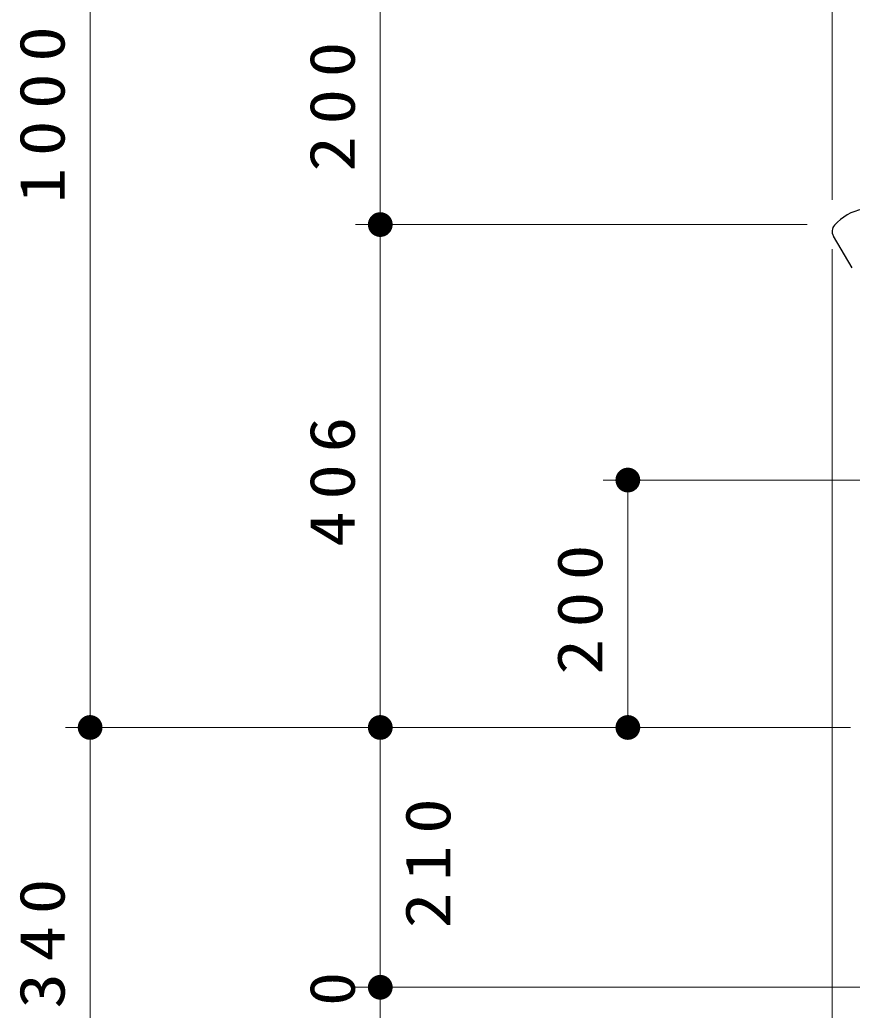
# Model space of a CAD drawing. Units: millimetres on the paper, with parts at other scales. Extents: x -385 to 0, y -12 to 267.
# Drawn here: x -198.94 to -165.32, y 78.4 to 118.43 of the extents above; entities that cross this region are included whole.
import ezdxf

# ---------------------------------------------------------------- set-up
doc = ezdxf.new("R2010")
doc.units = ezdxf.units.MM
doc.layers.add('LY_1', color=7, linetype='Continuous', lineweight=25)
doc.styles.add('ＭＳ ゴシック', font='')
doc.styles.get('ＭＳ ゴシック').set_extended_font_data('MS Gothic')

# ---------------------------------------------------------------- blocks, each defined once
blk = doc.blocks.new('filled_dot')
at = {"color": 0, "linetype": 'Continuous', "lineweight": -2, "const_width": 1.25}
blk.add_lwpolyline([(-0.625, 0, 1), (0.625, 0, 1)], format="xyb", close=True, dxfattribs=at)

msp = doc.modelspace()

# ---------------------------------------------------------------- linework, layer by layer
at = {"layer": 'LY_1', "lineweight": 13}
for p, q in [((-166.133, 111.154), (-166.133, 150.829)), ((-196.103, 89.829), (-196.103, 139.829)), ((-184.383, 110.154), (-184.383, 120.154)), ((-167.133, 110.154), (-185.383, 110.154)), ((-184.383, 89.829), (-184.383, 110.154)), ((-166.133, 109.154), (-166.133, 51.182)), ((-155.836, 99.829), (-175.383, 99.829)), ((-174.383, 89.829), (-174.383, 99.829)), ((-165.383, 89.829), (-197.103, 89.829)), ((-165.383, 89.829), (-197.103, 89.829)), ((-196.103, 72.829), (-196.103, 89.829)), ((-165.383, 89.829), (-185.383, 89.829)), ((-184.383, 79.329), (-184.383, 89.829)), ((-157.072, 79.329), (-185.383, 79.329)), ((-184.383, 77.829), (-184.383, 79.329))]:
    msp.add_line(p, q, dxfattribs=at)
at = {"layer": 'LY_1', "color": 4}
msp.add_line((-165.321, 108.4), (-166.081, 109.689), dxfattribs=at)
for centre, radius, start, end in [((-164.497, 108.748), 2.069, 101.1514, 138.0967), ((-165.758, 109.879), 0.375, 138.0967, 210.5201)]:
    msp.add_arc(centre, radius, start, end, dxfattribs=at)

# ---------------------------------------------------------------- block references
at = {"layer": 'LY_1', "lineweight": 13, "xscale": 0.4, "yscale": 0.4}
for p, rotation in [((-184.383, 110.154), 270), ((-184.383, 110.154), 90), ((-174.383, 99.829), 270), ((-196.103, 89.829), 270), ((-196.103, 89.829), 90), ((-184.383, 89.829), 270), ((-184.383, 89.829), 90), ((-174.383, 89.829), 90), ((-184.383, 79.329), 270), ((-184.383, 79.329), 90)]:
    msp.add_blockref('filled_dot', p, dxfattribs=dict(at, rotation=rotation))

# ---------------------------------------------------------------- texts
at = {"layer": 'LY_1', "char_height": 1.833, "rotation": 90, "style": 'ＭＳ ゴシック'}
for s, insert, attachment_point in [('\\T1.33;\\W1.15;1000', (-197.103, 114.829), 8), ('\\T1.33;\\W1.15;200', (-185.383, 115.154), 8), ('\\T1.33;\\W1.15;406', (-185.383, 99.992), 8), ('\\T1.33;\\W1.15;200', (-175.383, 94.829), 8), ('\\T1.33;\\W1.15;210', (-183.383, 84.579), 2), ('\\T1.33;\\W1.15;340', (-197.103, 81.329), 8), ('\\T1.34;\\W1.1;30', (-185.383, 78.579), 8)]:
    msp.add_mtext(s, dxfattribs=dict(at, insert=insert, attachment_point=attachment_point))

doc.saveas('drawing.dxf')
